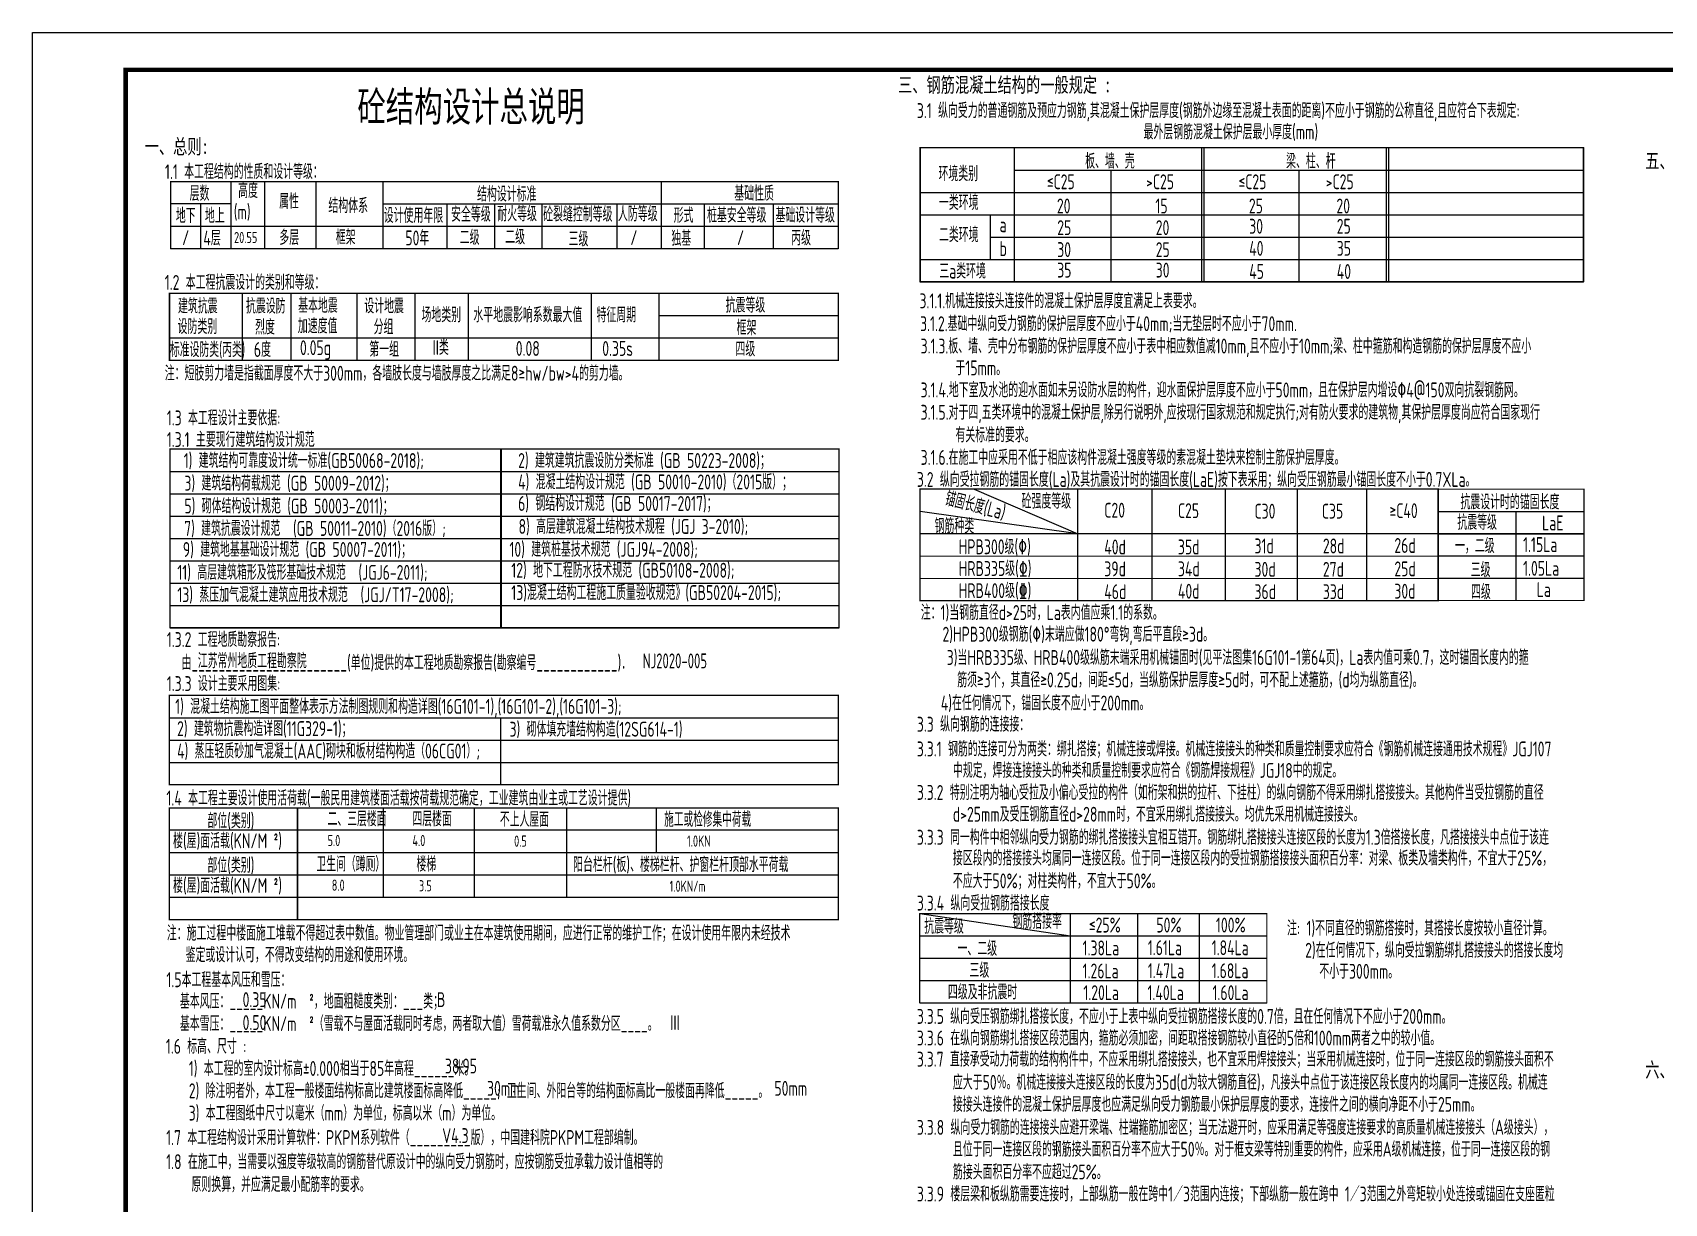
# Model space of a CAD drawing. Extents: x -2331248 to -1198620, y -977263 to -545844.
# Drawn here: x -2273240 to -2229393, y -737648 to -706208 of the extents above; entities that cross this region are included whole.
import ezdxf

# ---------------------------------------------------------------- set-up
doc = ezdxf.new("R2010")
doc.units = 0
doc.header["$LTSCALE"] = 1000
doc.header["$MEASUREMENT"] = 0
doc.layers.get('0').update_dxf_attribs({"linetype": 'CONTINUOUS'})
doc.layers.add('PUB_TITLE', color=4, linetype='CONTINUOUS')
doc.layers.add('结-说明', color=7, linetype='CONTINUOUS')
doc.styles.add('SM1', font='tssdeng.shx', dxfattribs={"width": 0.7, "bigfont": 'tssdchn.shx'})
doc.styles.add('SM2', font='SimSun.ttf', dxfattribs={"width": 0.7})

msp = doc.modelspace()

# ---------------------------------------------------------------- linework, layer by layer
for p, q in [((-2267918.2, -710807.1), (-2269536.6, -710807.1)), ((-2268727.4, -710807.1), (-2268727.4, -712007.1)), ((-2263833, -710807.1), (-2263575.9, -710807.1))]:
    msp.add_line(p, q)
at = {"const_width": 35}
msp.add_lwpolyline([(-2249395.1, -712896.6), (-2231568.6, -712896.6), (-2231568.6, -709296.6), (-2249395.1, -709296.6)], close=True, dxfattribs=at)
for points in [[(-2246864.3, -709294.3), (-2246864.3, -712896.6)], [(-2269536.6, -711407.1), (-2251590.2, -711407.1)], [(-2269565.8, -714407.1), (-2251590.2, -714407.1)], [(-2245156.5, -718465.1), (-2245156.3, -721463.7)], [(-2266121.4, -727030.1), (-2266121.4, -730030.1)], [(-2245351.4, -729860.7), (-2245351.4, -732259.4)]]:
    msp.add_lwpolyline(points, dxfattribs=at)
at = {"layer": 'PUB_TITLE'}
msp.add_lwpolyline([(-2273240.2, -765608.1), (-2273240.2, -706208.1), (-2189140.2, -706208.1), (-2189140.2, -765608.1)], close=True, dxfattribs=at)
at = {"layer": 'PUB_TITLE', "const_width": 120}
msp.add_lwpolyline([(-2270740.2, -707208.1), (-2190140.2, -707208.1), (-2190140.2, -764608.1), (-2270740.2, -764608.1)], close=True, dxfattribs=at)
at = {"layer": '结-说明', "color": 7}
for p, q in [((-2249395.1, -709296.6), (-2231568.6, -709296.6)), ((-2249395.1, -709296.6), (-2249395.1, -712896.6)), ((-2246864.3, -709296.6), (-2246864.3, -712896.6)), ((-2241827.1, -709296.6), (-2241827.1, -712896.6)), ((-2241767.5, -709296.6), (-2241767.5, -712896.6)), ((-2236867.8, -709296.6), (-2236867.8, -712896.6)), ((-2236808.2, -709296.6), (-2236808.2, -712896.6)), ((-2231568.6, -709296.6), (-2231568.6, -712896.6)), ((-2269536.6, -710207.1), (-2269536.6, -712007.1)), ((-2267918.2, -710207.1), (-2267918.2, -712007.1)), ((-2267010.2, -710207.1), (-2267010.2, -712007.1)), ((-2265632.6, -710207.1), (-2265632.6, -712007.1)), ((-2263833, -710207.1), (-2263833, -712007.1)), ((-2256353.3, -710213.2), (-2256353.3, -711998.5)), ((-2251590.2, -710207.1), (-2251590.2, -712007.1)), ((-2246864.3, -709896.6), (-2231568.6, -709896.6)), ((-2244264, -709896.6), (-2244264, -712896.6)), ((-2239216.5, -709896.6), (-2239216.5, -712896.6)), ((-2249395.1, -710496.6), (-2231568.6, -710496.6)), ((-2263575.9, -710807.1), (-2251590.2, -710807.1)), ((-2262107.7, -710807.1), (-2262107.7, -712007.1)), ((-2260827.5, -710807.1), (-2260827.5, -712007.1)), ((-2259558.2, -710807.1), (-2259558.2, -712007.1)), ((-2257542.9, -710807.1), (-2257542.9, -712007.1)), ((-2255196.5, -710807.1), (-2255196.5, -712007.1)), ((-2253344.7, -710807.1), (-2253344.7, -712007.1)), ((-2249395.1, -711096.6), (-2231568.6, -711096.6)), ((-2247510.4, -711096.6), (-2247510.4, -712296.6)), ((-2269536.6, -711407.1), (-2251590.2, -711407.1)), ((-2247510.4, -711696.6), (-2231568.6, -711696.6)), ((-2249395.1, -712296.6), (-2231568.6, -712296.6)), ((-2249395.1, -712896.6), (-2231568.6, -712896.6)), ((-2269565.8, -713207.1), (-2269565.8, -715007.1)), ((-2267606.1, -713207.1), (-2267606.1, -715007.1)), ((-2266299.1, -713207.1), (-2266299.1, -715007.1)), ((-2264524, -713207.1), (-2264524, -715007.1)), ((-2262972.3, -713207.1), (-2262972.3, -715007.1)), ((-2261537.9, -713207.1), (-2261537.9, -715007.1)), ((-2258233.5, -713207.1), (-2258233.5, -715007.1)), ((-2256409.5, -713207.1), (-2256409.5, -715007.1)), ((-2251590.2, -713207.1), (-2251590.2, -715007.1)), ((-2256409.5, -713807.1), (-2251590.2, -713807.1)), ((-2269565.8, -714407.1), (-2251590.2, -714407.1)), ((-2260667.7, -717407.1), (-2260667.7, -722207.1)), ((-2260650.2, -717389.6), (-2260650.2, -722189.6)), ((-2269548.2, -717989.6), (-2251572.5, -717989.6)), ((-2269548.2, -718589.6), (-2251572.5, -718589.6)), ((-2269548.2, -718589.6), (-2251572.5, -718589.6)), ((-2247936.7, -718464.1), (-2245156.5, -719664.1)), ((-2245156.5, -721459.4), (-2245156.5, -718464.1)), ((-2243157.4, -721459.4), (-2243157.4, -718464.1)), ((-2241186.1, -721459.4), (-2241186.1, -718464.1)), ((-2239254.5, -721459.4), (-2239254.5, -718464.1)), ((-2237390.9, -721459.4), (-2237390.9, -718464.1)), ((-2235467.3, -721463), (-2235467.3, -718467.6)), ((-2233385.2, -719064.1), (-2233385.2, -721440.4)), ((-2269548.2, -719189.6), (-2251572.5, -719189.6)), ((-2269548.2, -719789.6), (-2251572.5, -719789.6)), ((-2269548.2, -719789.6), (-2251572.5, -719789.6)), ((-2235456.9, -719665.9), (-2231559.3, -719665.9)), ((-2269548.2, -720389.6), (-2251572.5, -720389.6)), ((-2249395.1, -720264.1), (-2235467.3, -720258.3)), ((-2235449.2, -720259.4), (-2231551.6, -720259.4)), ((-2269548.2, -720989.6), (-2251572.5, -720989.6)), ((-2249395.1, -720864.1), (-2235467.3, -720861.9)), ((-2235467.3, -720859.4), (-2231569.8, -720859.4)), ((-2269548.2, -721589.6), (-2251572.5, -721589.6)), ((-2269548.2, -722189.6), (-2251572.5, -722189.6)), ((-2269548.2, -722189.6), (-2251572.5, -722189.6)), ((-2269565.8, -724607.1), (-2251590.2, -724607.1)), ((-2260667.8, -724607.1), (-2260667.8, -726407.1)), ((-2269565.8, -725207.1), (-2251590.2, -725207.1)), ((-2269565.8, -725807.1), (-2251590.2, -725807.1)), ((-2266121.4, -730030.1), (-2266121.4, -727030.1)), ((-2263808.4, -729430.1), (-2263808.4, -727030.1)), ((-2263808.4, -729430.1), (-2263808.4, -727030.1)), ((-2261363.4, -729430.1), (-2261363.4, -727030.1)), ((-2261363.4, -729430.1), (-2261363.4, -727030.1)), ((-2258889.4, -729430.1), (-2258889.4, -727030.1)), ((-2256473.4, -728230.1), (-2256473.4, -727030.1)), ((-2251590.2, -727630.1), (-2269565.8, -727630.1)), ((-2251590.2, -728830.1), (-2269565.8, -728830.1)), ((-2249397.9, -729861.7), (-2240077, -729861.7)), ((-2249397.9, -729861.7), (-2245351.4, -730459.4)), ((-2249397.9, -732266.4), (-2249397.9, -729861.7)), ((-2245351.4, -732259.4), (-2245351.4, -729859.4)), ((-2243545.6, -732259.4), (-2243545.6, -729859.4)), ((-2241882.8, -732259.4), (-2241882.8, -729859.4)), ((-2249397.9, -730464.1), (-2240077, -730459.4)), ((-2249397.9, -731064.1), (-2240077, -731059.4)), ((-2249397.9, -731664.1), (-2240077, -731659.4)), ((-2249397.9, -732264.1), (-2240077, -732259.4))]:
    msp.add_line(p, q, dxfattribs=at)
at = {"layer": '结-说明'}
for p, q in [((-2245156.5, -719664.1), (-2249395.1, -719064.1)), ((-2235467.3, -719064.1), (-2231551.6, -719064.1))]:
    msp.add_line(p, q, dxfattribs=at)
at = {"layer": '结-说明', "ltscale": 5}
for points, const_width in [([(-2269536.6, -712007.1), (-2269536.6, -710207.1), (-2251590.2, -710207.1), (-2251590.2, -712007.1), (-2269536.6, -712007.1)], 30), ([(-2269565.8, -715007.1), (-2269565.8, -713207.1), (-2251590.2, -713207.1), (-2251590.2, -715007.1), (-2269565.8, -715007.1)], 35), ([(-2249395.1, -721464.1), (-2249395.1, -718464.1), (-2235467.3, -718467.6), (-2235467.3, -721463), (-2249395.1, -721464.1)], 35), ([(-2235467.3, -721457.9), (-2235467.3, -718467.6), (-2231551.6, -718467.6), (-2231551.6, -721457.9), (-2235467.3, -721457.9)], 30), ([(-2249397.9, -729861.7), (-2240077, -729861.7), (-2240077, -732259.4), (-2249397.9, -732264.1), (-2249397.9, -729861.7)], 25)]:
    msp.add_lwpolyline(points, dxfattribs=dict(at, const_width=const_width))
at = {"layer": '结-说明', "color": 7}
msp.add_lwpolyline([(-2269536.6, -710207.1), (-2251590.2, -710207.1)], dxfattribs=at)
at = {"layer": '结-说明', "color": 7, "const_width": 35}
for points in [[(-2269536.6, -712007.1), (-2251590.2, -712007.1)], [(-2269548.2, -722189.6), (-2269548.2, -717389.6), (-2251572.5, -717389.6), (-2251572.5, -722189.6), (-2269548.2, -722189.6)], [(-2269565.8, -724007.1), (-2251590.2, -724007.1), (-2251590.2, -726407.1), (-2269565.8, -726407.1), (-2269565.8, -724007.1)]]:
    msp.add_lwpolyline(points, dxfattribs=at)
at = {"layer": '结-说明'}
for points, const_width in [([(-2249395.1, -719664.1), (-2231551.6, -719664.1)], 35), ([(-2269548.2, -722189.6), (-2251572.7, -722189.6)], 30), ([(-2269565.8, -727030.1), (-2269565.8, -730030.1), (-2251590.2, -730030.1), (-2251590.2, -727030.1), (-2269565.8, -727030.1)], 35), ([(-2269565.8, -728230.1), (-2251590.2, -728230.1)], 35), ([(-2269565.8, -729430.1), (-2251590.2, -729430.1)], 30)]:
    msp.add_lwpolyline(points, dxfattribs=dict(at, const_width=const_width))

# ---------------------------------------------------------------- texts
at = {"layer": '结-说明', "style": 'SM2', "width": 0.7}
msp.add_text('砼结构设计总说明', height=800, dxfattribs=at).set_placement((-2264513.5, -708589.1))
at = {"layer": '结-说明', "color": 6, "style": 'SM2', "width": 0.7}
for s, p in [('三、钢筋混凝土结构的一般规定 :', (-2249984, -707809.4)), ('一、总则: ', (-2270229.1, -709464.6)), ('五、框架梁柱、抗震墙构造及施工要求：', (-2229905.9, -709849.4)), ('六、楼板构造及施工要求：', (-2229905.9, -734262.7))]:
    msp.add_text(s, height=400, dxfattribs=at).set_placement(p)
at = {"layer": '结-说明', "color": 7, "style": 'SM1', "width": 0.7}
for s, p in [('3.1 纵向受力的普通钢筋及预应力钢筋,其混凝土保护层厚度(钢筋外边缘至混凝土表面的距离)不应小于钢筋的公称直径,且应符合下表规定:', (-2249479.5, -708501.8)), ('最外层钢筋混凝土保护层最小厚度(mm)', (-2243387.9, -709073.6)), ('板、墙、壳', (-2244956.1, -709858.4)), ('梁、柱、杆', (-2239557.4, -709858.4)), ('1.1 本工程结构的性质和设计等级：', (-2269684.2, -710141.1)), ('环境类别', (-2248899.4, -710196.7)), ('层数', (-2269021.5, -710726)), ('高度', (-2267716.9, -710649.9)), ('结构设计标准', (-2261297.7, -710743.2)), ('基础性质', (-2254384.6, -710726.4)), ('≤C25', (-2245987.3, -710412.2)), ('>C25', (-2243318.9, -710412.2)), ('≤C25', (-2240837.2, -710412.2)), ('>C25', (-2238490.9, -710412.2)), ('属性', (-2266614.7, -710938.5)), ('结构体系', (-2265292.2, -711055.2)), ('一类环境', (-2248885.8, -710970.3)), ('20', (-2245716.4, -711063)), ('15', (-2243069.5, -711063)), ('25', (-2240557.8, -711063)), ('20', (-2238205.2, -711063)), ('地下', (-2269391.6, -711322)), ('地上', (-2268610.3, -711322)), ('(m)', (-2267834.6, -711223.2)), ('设计使用年限', (-2263804.1, -711318.1)), ('安全等级', (-2261995.3, -711287.1)), ('耐火等级', (-2260754, -711274.2)), ('砼裂缝控制等级', (-2259520.7, -711285.1)), ('人防等级', (-2257510.6, -711274.2)), ('形式', (-2256014.3, -711316.3)), ('桩基安全等级', (-2255117.9, -711310)), ('基础设计等级', (-2253278.3, -711310)), ('二类环境', (-2248885.9, -711834.9)), ('a', (-2247257.6, -711567.1)), ('25', (-2245707.4, -711645.2)), ('20', (-2243060.5, -711645.2)), ('30', (-2240548.8, -711608)), ('25', (-2238196.2, -711608)), ('b', (-2247257.6, -712207.5)), ('30', (-2245707.4, -712235.5)), ('25', (-2243060.5, -712235.5)), ('40', (-2240548.8, -712200.7)), ('35', (-2238196.2, -712200.7)), ('三a类环境', (-2248877.2, -712810.9)), ('35', (-2245707.4, -712785.6)), ('30', (-2243060.5, -712785.6)), ('45', (-2240548.8, -712822.6)), ('40', (-2238196.2, -712822.6)), ('1.2 本工程抗震设计的类别和等级：', (-2269689.7, -713115.6)), ('建筑抗震', (-2269334.7, -713750.6)), ('抗震设防', (-2267507.5, -713750.6)), ('基本地震', (-2266105, -713735.1)), ('设计地震', (-2264328, -713747.9)), ('抗震等级', (-2254617.3, -713727.3)), ('3.1.1.机械连接接头连接件的混凝土保护层厚度宜满足上表要求。', (-2249408.9, -713611.5)), ('场地类别', (-2262791.1, -713986.7)), ('水平地震影响系数最大值', (-2261396.6, -713986.7)), ('特征周期', (-2258087.2, -713986.7)), ('3.1.2.基础中纵向受力钢筋的保护层厚度不应小于40mm;当无垫层时不应小于70mm.', (-2249392.4, -714225)), ('设防类别', (-2269343.9, -714300.6)), ('烈度', (-2267262.9, -714314.7)), ('加速度值', (-2266114.1, -714285.2)), ('分组', (-2264075.9, -714308.6)), ('3.1.3.板、墙、壳中分布钢筋的保护层厚度不应小于表中相应数值减10mm,且不应小于10mm;梁、柱中箍筋和构造钢筋的保护层厚度不应小', (-2249378.7, -714825.7)), ('注：短肢剪力墙是指截面厚度不大于300mm，各墙肢长度与墙肢厚度之比满足8≥hw/bw>4的剪力墙。', (-2269689.7, -715554.7)), ('于15mm。', (-2248443, -715411.7)), ('3.1.4.地下室及水池的迎水面如未另设防水层的构件，迎水面保护层厚度不应小于50mm，且在保护层内增设%%1304@150双向抗裂钢筋网。', (-2249378.7, -716003.2)), ('1.3 本工程设计主要依据:', (-2269635, -716755)), ('3.1.5.对于四,五类环境中的混凝土保护层,除另行说明外,应按现行国家规范和规定执行;对有防火要求的建筑物,其保护层厚度尚应符合国家现行', (-2249378.7, -716603.4)), ('1.3.1 主要现行建筑结构设计规范', (-2269635, -717335)), ('有关标准的要求。', (-2248443, -717211.7)), ('3.1.6.在施工中应采用不低于相应该构件混凝土强度等级的素混凝土垫块来控制主筋保护层厚度。', (-2249378.7, -717816.3)), ('3.2 纵向受拉钢筋的锚固长度(La)及其抗震设计时的锚固长度(LaE)按下表采用；纵向受压钢筋最小锚固长度不小于0.7XLa。', (-2249479.5, -718407.6)), ('砼强度等级   ', (-2246664.6, -718991.4)), ('抗震设计时的锚固长度', (-2234872.8, -719012.4)), ('C20', (-2244442.9, -719233.2)), ('C25', (-2242463.7, -719246.3)), ('C30', (-2240407.2, -719259.4)), ('C35', (-2238597.9, -719259.4)), ('%%147C40', (-2236779.1, -719246.3)), ('钢筋种类', (-2249003.2, -719658.1)), ('抗震等级', (-2234955.6, -719560.2)), ('LaE', (-2232678.7, -719574.9)), ('  HPB300级(%%130)', (-2248694.9, -720215.1)), ('40d', (-2244442.9, -720219.8)), ('35d', (-2242463.7, -720219.8)), ('31d', (-2240407.2, -720193.5)), ('28d', (-2238570, -720193.5)), ('26d', (-2236647.5, -720180.4)), ('一，二级', (-2235018.3, -720187.1)), ('1.15La', (-2233189.6, -720156.7)), ('  HRB335级(%%131)', (-2248694.9, -720799.1)), ('39d', (-2244442.9, -720808.3)), ('34d', (-2242463.7, -720808.3)), ('25d', (-2236647.5, -720808.3)), ('三级', (-2234596.7, -720832.7)), ('1.05La', (-2233189.6, -720794.1)), ('30d', (-2240407.2, -720821.5)), ('27d', (-2238570, -720821.5)), ('  HRB400级(%%132)', (-2248694.9, -721394.6)), ('46d', (-2244442.9, -721421.5)), ('40d', (-2242463.7, -721408.3)), ('36d', (-2240407.2, -721421.5)), ('33d', (-2238570, -721421.5)), ('30d', (-2236647.5, -721408.3)), ('四级', (-2234588.1, -721425.9)), ('La', (-2232822.9, -721363.3)), ('注：1)当钢筋直径d>25时，La表内值应乘1.1的系数。          ', (-2249374.1, -721980.8)), ('2)HPB300级钢筋(%%130)末端应做180%%d弯钩,弯后平直段%%1473d。', (-2248790.4, -722563)), ('1.3.2 工程地质勘察报告:', (-2269635, -722707.4)), (' 由_______________________(单位)提供的本工程地质勘察报告(勘察编号____________)．', (-2269409.1, -723328.5)), ('    3)当HRB335级、HRB400级纵筋末端采用机械锚固时(见平法图集16G101-1第64页)，La表内值可乘0.7，这时锚固长度内的箍', (-2249355.5, -723189)), ('1.3.3 设计主要采用图集:', (-2269636, -723889.6)), ('筋须≥3个，其直径≥0.25d，间距≤5d，当纵筋保护层厚度≥5d时，可不配上述箍筋，(d均为纵筋直径)。', (-2248395.4, -723789.2)), ('4)在任何情况下，锚固长度不应小于200mm。', (-2248835.9, -724410.8)), ('3.3 纵向钢筋的连接接：', (-2249479.5, -724981.5)), ('3.3.1 钢筋的连接可分为两类：绑扎搭接；机械连接或焊接。机械连接接头的种类和质量控制要求应符合《钢筋机械连接通用技术规程》JGJ107', (-2249479.5, -725644.6)), ('中规定，焊接连接接头的种类和质量控制要求应符合《钢筋焊接规程》JGJ18中的规定。', (-2248511.1, -726220.8)), ('1.4 本工程主要设计使用活荷载(一般民用建筑楼面活载按荷载规范确定，工业建筑由业主或工艺设计提供)', (-2269645, -726964.1)), ('3.3.2 特别注明为轴心受拉及小偏心受拉的构件（如桁架和拱的拉杆、下挂柱）的纵向钢筋不得采用绑扎搭接接头。其他构件当受拉钢筋的直径', (-2249479.5, -726813.7)), ('d>25mm及受压钢筋直径d>28mm时，不宜采用绑扎搭接接头。均优先采用机械连接接头。', (-2248511.1, -727398.6)), ('部位(类别)', (-2268544, -727574.6)), ('楼(屋)面活载(KN/M %%1402%%141)', (-2269466.8, -728112)), ('3.3.3 同一构件中相邻纵向受力钢筋的绑扎搭接接头宜相互错开。钢筋绑扎搭接接头连接区段的长度为1.3倍搭接长度，凡搭接接头中点位于该连', (-2249479.5, -728017.8)), ('接区段内的搭接接头均属同一连接区段。位于同一连接区段内的受拉钢筋搭接接头面积百分率：对梁、板类及墙类构件，不宜大于25%，', (-2248511.1, -728576.5)), ('部位(类别)', (-2268544, -728769.5)), ('不应大于50%；对柱类构件，不宜大于50%。', (-2248511.1, -729187.2)), ('楼(屋)面活载(KN/M %%1402%%141)', (-2269466.8, -729312)), ('3.3.4 纵向受拉钢筋搭接长度', (-2249479.5, -729784.7)), ('抗震等级', (-2249282.1, -730408.8)), ('钢筋搭接率', (-2246911.5, -730276.4)), ('≤25%', (-2244858, -730374.4)), ('50%', (-2243043.4, -730374.4)), ('100%', (-2241443.2, -730374.4)), ('    注: 1)不同直径的钢筋搭接时，其搭接长度按较小直径计算。', (-2240213.1, -730457.5)), ('注：施工过程中楼面施工堆载不得超过表中数值。物业管理部门或业主在本建筑使用期间，应进行正常的维护工作；在设计使用年限内未经技术', (-2269633.2, -730591.4)), ('鉴定或设计认可，不得改变结构的用途和使用环境。', (-2269128.7, -731173)), ('  一、二级', (-2248726.6, -731002.6)), ('1.38La', (-2245026.1, -730989.4)), ('1.61La', (-2243273.7, -730983.5)), ('1.84La', (-2241557, -730983.5)), ('2)在任何情况下，纵向受拉钢筋绑扎搭接接头的搭接长度均', (-2239044.9, -731049.8)), ('  三级', (-2248404.9, -731589.3)), ('1.26La', (-2245026.1, -731606.9)), ('1.47La', (-2243273.7, -731601.1)), ('1.68La', (-2241557, -731601.1)), ('不小于300mm。', (-2238665.1, -731616.9)), ('1.5本工程基本风压和雪压：', (-2269645, -731842.9)), ('四级及非抗震时', (-2248645.1, -732174)), ('1.20La', (-2245004.9, -732189.6)), ('1.40La', (-2243282.3, -732190.6)), ('1.60La', (-2241535.8, -732190.6)), ('基本风压：_____KN/m  %%1402%%141，地面粗糙度类别：___类；', (-2269282.1, -732419.4)), ('基本雪压：_____KN/m  %%1402%%141（雪载不与屋面活载同时考虑，两者取大值）雪荷载准永久值系数分区____。', (-2269282.1, -733020.1)), ('3.3.5 纵向受压钢筋绑扎搭接长度，不应小于上表中纵向受拉钢筋搭接长度的0.7倍，且在任何情况下不应小于200mm。', (-2249479.5, -732828.3)), ('3.3.6 在纵向钢筋绑扎搭接区段范围内，箍筋必须加密，间距取搭接钢筋较小直径的5倍和100mm两者之中的较小值。', (-2249479.5, -733409)), ('1.6 标高、尺寸 :', (-2269659.7, -733629.9)), ('3.3.7 直接承受动力荷载的结构构件中，不应采用绑扎搭接接头，也不宜采用焊接接头；当采用机械连接时，位于同一连接区段的钢筋接头面积不', (-2249479.5, -733976.2)), ('1) 本工程的室内设计标高%%p0.000相当于85年高程______米。', (-2269043.6, -734225.3)), ('2) 除注明者外，本工程一般楼面结构标高比建筑楼面标高降低_____; 卫生间、外阳台等的结构面标高比一般楼面再降低_____。', (-2269043.6, -734825.1)), ('应大于50％。机械连接接头连接区段的长度为35d(d为较大钢筋直径)，凡接头中点位于该连接区段长度内的均属同一连接区段。机械连', (-2248511.1, -734596.7)), ('接接头连接件的混凝土保护层厚度也应满足纵向受力钢筋最小保护层厚度的要求，连接件之间的横向净距不小于25mm。', (-2248511.1, -735190)), ('3) 本工程图纸中尺寸以毫米（mm）为单位，标高以米（m）为单位。', (-2269046.1, -735425.1)), ('1.7 本工程结构设计采用计算软件：PKPM系列软件（_________版），中国建科院PKPM工程部编制。', (-2269651.8, -736081.4)), ('3.3.8 纵向受力钢筋的连接接头应避开梁端、柱端箍筋加密区；当无法避开时，应采用满足等强度连接要求的高质量机械连接接头（A级接头），', (-2249479.5, -735808.4)), ('且位于同一连接区段的钢筋接头面积百分率不应大于50％。对于框支梁等特别重要的构件，应采用A级机械连接，位于同一连接区段的钢', (-2248511.1, -736394)), ('1.8 在施工中，当需要以强度等级较高的钢筋替代原设计中的纵向受力钢筋时，应按钢筋受拉承载力设计值相等的', (-2269651.8, -736729.2)), ('筋接头面积百分率不应超过25%。', (-2248511.1, -737004.7)), ('原则换算，并应满足最小配筋率的要求。', (-2268970.3, -737341.8)), ('3.3.9 楼层梁和板纵筋需要连接时，上部纵筋一般在跨中1／3范围内连接；下部纵筋一般在跨中 1／3范围之外弯矩较小处连接或锚固在支座匿粒', (-2249479.5, -737597))]:
    msp.add_text(s, height=400, dxfattribs=at).set_placement(p)
at = {"layer": '结-说明', "color": 4, "style": 'SM1'}
for s, height, width, p in [('/', 400, 0.7, (-2269223, -711912.6)), ('4层', 400, 0.7, (-2268652.4, -711922.6)), ('20.55', 300, 0.7, (-2267827.7, -711860.2)), ('多层', 400, 0.7, (-2266611, -711910.2)), ('框架', 400, 0.7, (-2265094, -711902.6)), ('50年', 400, 0.7, (-2263224.9, -711920.7)), ('二级', 400, 0.7, (-2261762.7, -711906.5)), ('二级', 400, 0.7, (-2260540.1, -711895.6)), ('三级', 400, 0.7, (-2258838.5, -711950.2)), ('/', 400, 0.7, (-2257179.9, -711912.6)), ('独基', 400, 0.7, (-2256075.6, -711933)), ('/', 400, 0.7, (-2254312.9, -711912.6)), ('丙级', 400, 0.7, (-2252857.2, -711920.5)), ('框架', 400, 0.7, (-2254323.6, -714332.1)), ('标准设防类(丙类)', 400, 0.6, (-2269550, -714922)), ('6度', 400, 0.7, (-2267294.6, -714918.2)), ('0.05g', 400, 0.7, (-2266057, -714869.2)), ('第一组', 400, 0.7, (-2264194.6, -714911.2)), ('II类', 400, 0.7, (-2262495.3, -714863.9)), ('0.08', 400, 0.7, (-2260258.2, -714889.7)), ('0.35s', 400, 0.7, (-2257934.2, -714889.7)), ('四级', 400, 0.7, (-2254353.4, -714903.6)), ('1) 建筑结构可靠度设计统一标准(GB50068-2018); ', 400, 0.7, (-2269180.3, -717899.4)), ('2) 建筑建筑抗震设防分类标准 (GB 50223-2008)；', 400, 0.7, (-2260193.6, -717898)), ('3) 建筑结构荷载规范 (GB 50009-2012)；', 400, 0.7, (-2269160.6, -718507.3)), ('4) 混凝土结构设计规范 (GB 50010-2010)（2015版）； ', 400, 0.7, (-2260193.6, -718473.3)), ('6) 钢结构设计规范 (GB 50017-2017)；', 400, 0.7, (-2260193.6, -719052.3)), ('5) 砌体结构设计规范 (GB 50003-2011)；', 400, 0.7, (-2269160.6, -719121.1)), ('7) 建筑抗震设计规范  (GB 50011-2010)（2016版）;', 400, 0.7, (-2269169, -719722.8)), ('8) 高层建筑混凝土结构技术规程 (JGJ 3-2010);', 400, 0.7, (-2260182.2, -719669.2)), ('9) 建筑地基基础设计规范 (GB 50007-2011)；', 400, 0.7, (-2269203.3, -720287.9)), ('10) 建筑桩基技术规范 (JGJ94-2008);', 400, 0.7, (-2260428.1, -720285)), ('12) 地下工程防水技术规范 (GB50108-2008);', 400, 0.7, (-2260377.5, -720845.9)), ('11) 高层建筑箱形及筏形基础技术规范  (JGJ6-2011);', 400, 0.7, (-2269351.8, -720902.9)), ('13) 蒸压加气混凝土建筑应用技术规范  (JGJ/T17-2008);', 400, 0.7, (-2269351.8, -721502.9)), ('13)混凝土结构工程施工质量验收规范》(GB50204-2015);', 400, 0.7, (-2260377.5, -721445.9)), ('江苏常州地质工程勘察院', 400, 0.7, (-2268802.9, -723279.3)), ('NJ2020-005', 400, 0.65, (-2256847.5, -723279.3)), ('1) 混凝土结构施工图平面整体表示方法制图规则和构造详图(16G101-1),(16G101-2),(16G101-3);', 400, 0.7, (-2269409.9, -724502.3)), ('2) 建筑物抗震构造详图(11G329-1)；', 400, 0.7, (-2269358.5, -725098.5)), ('3) 砌体填充墙结构构造(12SG614-1)', 400, 0.7, (-2260425.2, -725114.9)), ('4) 蒸压轻质砂加气混凝土(AAC)砌块和板材结构构造（06CG01）;', 400, 0.7, (-2269357.4, -725699.9)), ('二、三层楼面', 400, 0.55, (-2265315.3, -727522)), ('四层楼面', 400, 0.55, (-2263034.3, -727522)), ('不上人屋面', 400, 0.55, (-2260685.3, -727537.1)), ('施工或检修集中荷载', 400, 0.65, (-2256269.9, -727537.1)), ('5.0', 300, 0.7, (-2265315.4, -728054.1)), ('4.0', 300, 0.7, (-2263034.4, -728054.1)), ('0.5', 300, 0.7, (-2260302.2, -728068.8)), ('1.0KN', 300, 0.7, (-2255655.8, -728068.8)), ('卫生间（蹲厕）', 400, 0.55, (-2265615.1, -728737.1)), ('楼梯', 400, 0.55, (-2262925.7, -728737.1)), ('阳台栏杆(板)、楼梯栏杆、护窗栏杆顶部水平荷载', 400, 0.7, (-2258715.6, -728750.6)), ('8.0', 300, 0.7, (-2265202.8, -729254.1)), ('3.5', 300, 0.7, (-2262859.2, -729268.8)), ('1.0KN/m', 300, 0.7, (-2256124.9, -729282.4)), ('0.35', 400, 0.7, (-2267598.3, -732376.9)), ('B', 400, 0.7, (-2262375.7, -732376.9)), ('0.50', 400, 0.7, (-2267598.3, -732993.8)), ('III', 400, 0.7, (-2256108.2, -732993.8)), ('38.95', 400, 0.7, (-2262160.9, -734160.1)), ('30mm', 400, 0.7, (-2261028.9, -734759.5)), ('50mm', 400, 0.7, (-2253307, -734759.5)), ('V4.3', 400, 0.7, (-2262233.6, -736029.1))]:
    msp.add_text(s, height=height, dxfattribs=dict(at, width=width)).set_placement(p)
at = {"layer": '结-说明', "color": 7, "style": 'SM1', "width": 0.7}
msp.add_text('锚固长度(La)', height=400, rotation=345.92617, dxfattribs=at).set_placement((-2248749.2, -718895.3))

doc.saveas('drawing.dxf')
